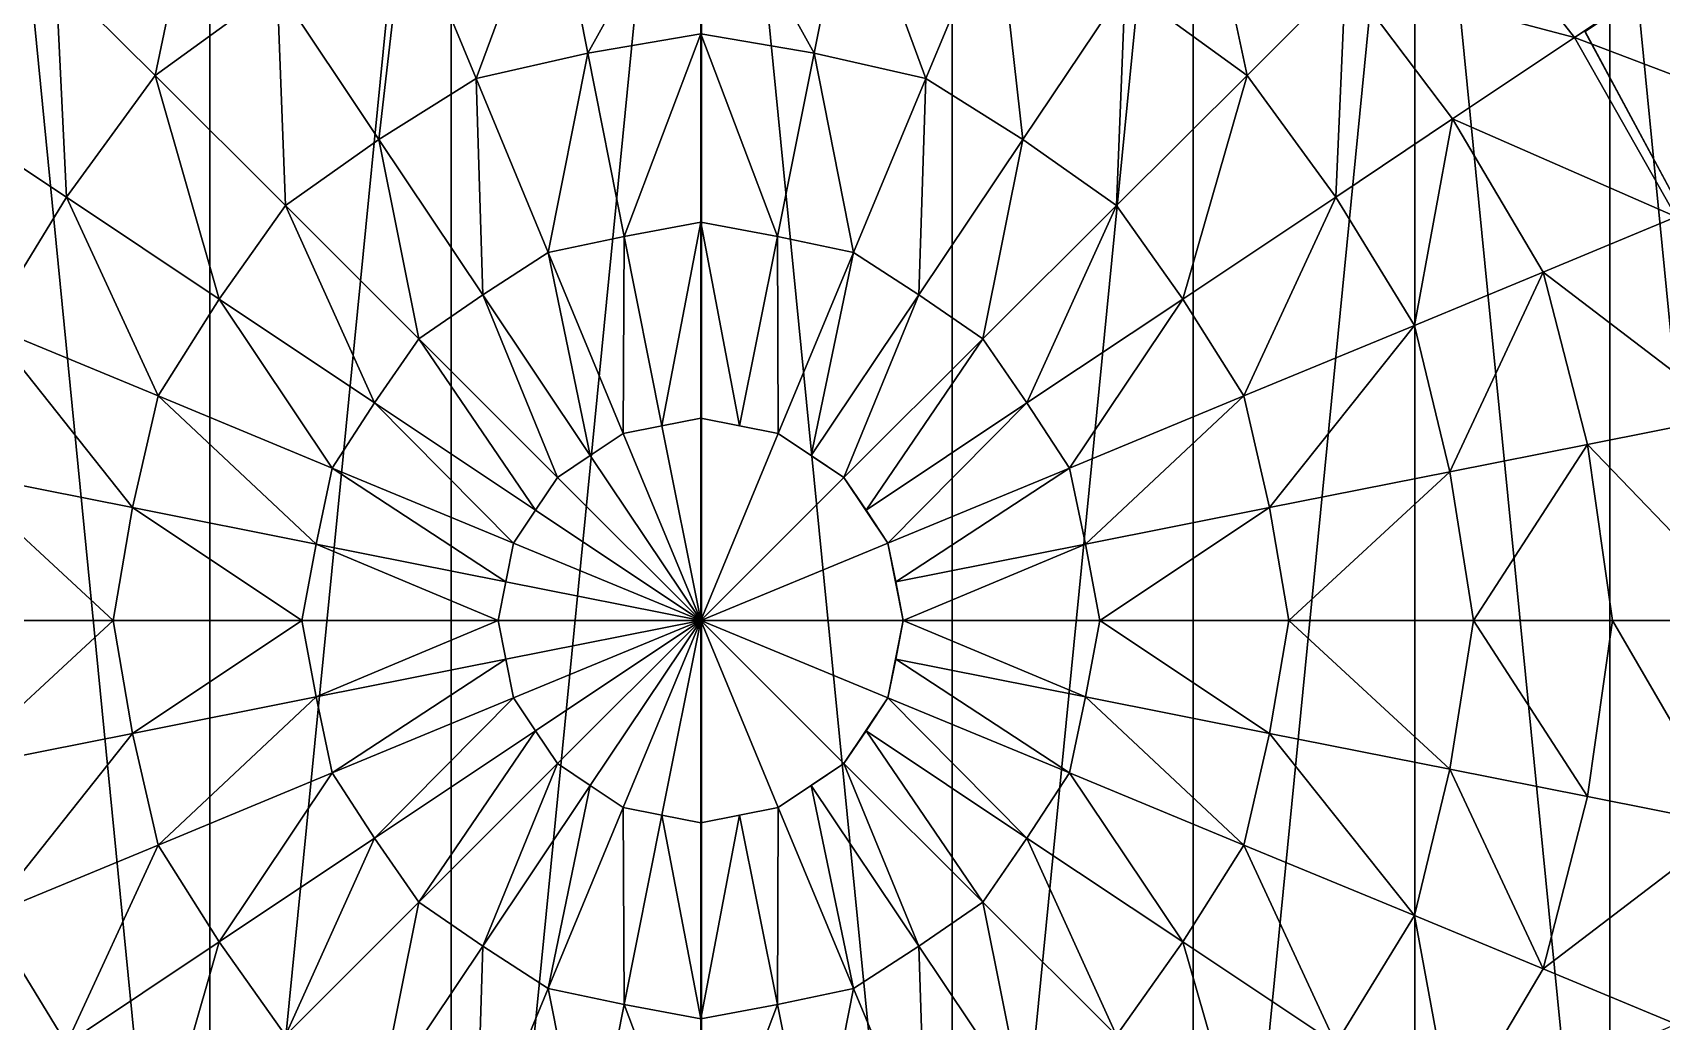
# Model space of a CAD drawing. Extents: x -13.33 to -11.75, y 0.26 to 1.84.
# Drawn here: x -12.6888 to -12.3202, y 0.959 to 1.1827 of the extents above; entities that cross this region are included whole.
import ezdxf

# ---------------------------------------------------------------- set-up
doc = ezdxf.new("R2010")
doc.units = 0
doc.layers.add('Sphere9', color=15, linetype='CONTINUOUS')

msp = doc.modelspace()

# ---------------------------------------------------------------- linework, layer by layer
at = {"layer": 'Sphere9', "color": 0}
for points in [[(-12.594113, 0.765171, -9.490963), (-12.537416, 0.759454, -9.490967), (-12.537416, 1.339854, -9.490968)], [(-12.594113, 1.334137, -9.490963), (-12.594113, 0.765171, -9.490963), (-12.537416, 1.339854, -9.490968)], [(-12.537416, 1.339854, -9.490968), (-12.480721, 0.765171, -9.490972), (-12.480721, 1.334137, -9.490972)], [(-12.537416, 0.759454, -9.490967), (-12.480721, 0.765171, -9.490972), (-12.537416, 1.339854, -9.490968)], [(-12.64868, 0.781558, -9.490958), (-12.594113, 0.765171, -9.490963), (-12.594113, 1.334137, -9.490963)], [(-12.64868, 1.317749, -9.490959), (-12.64868, 0.781558, -9.490958), (-12.594113, 1.334137, -9.490963)], [(-12.480721, 1.334137, -9.490972), (-12.480721, 0.765171, -9.490972), (-12.426154, 1.317749, -9.490975)], [(-12.698859, 1.290804, -9.490954), (-12.64868, 0.781558, -9.490958), (-12.64868, 1.317749, -9.490959)], [(-12.480721, 0.765171, -9.490972), (-12.426154, 0.781558, -9.490975), (-12.426154, 1.317749, -9.490975)], [(-12.426154, 1.317749, -9.490975), (-12.426154, 0.781558, -9.490975), (-12.375975, 1.290804, -9.49098)], [(-12.698859, 0.808504, -9.490954), (-12.64868, 0.781558, -9.490958), (-12.698859, 1.290804, -9.490954)], [(-12.426154, 0.781558, -9.490975), (-12.375975, 0.808503, -9.490979), (-12.375975, 1.290804, -9.49098)], [(-12.375975, 1.290804, -9.49098), (-12.331857, 0.844488, -9.490982), (-12.331857, 1.254819, -9.490983)], [(-12.375975, 0.808503, -9.490979), (-12.331857, 0.844488, -9.490982), (-12.375975, 1.290804, -9.49098)], [(-12.331857, 1.254819, -9.490983), (-12.295835, 0.888545, -9.490984), (-12.295835, 1.210763, -9.490985)], [(-12.331857, 0.844488, -9.490982), (-12.295835, 0.888545, -9.490984), (-12.331857, 1.254819, -9.490983)], [(-12.571213, 1.218805, -2.086139), (-12.53751, 1.224131, -2.091196), (-12.563138, 1.178094, -1.975536)], [(-12.563138, 1.178094, -1.975536), (-12.53751, 1.224131, -2.091196), (-12.537548, 1.182443, -1.980364)], [(-12.537548, 1.182443, -1.980364), (-12.53751, 1.224131, -2.091196), (-12.511961, 1.178094, -1.975532)], [(-12.53751, 1.224131, -2.091196), (-12.503811, 1.218805, -2.086135), (-12.511961, 1.178094, -1.975532)], [(-12.706751, 1.218416, -2.375769), (-12.683522, 1.19532, -2.200011), (-12.735542, 1.181629, -2.367769)], [(-12.683522, 1.19532, -2.200011), (-12.651305, 1.219515, -2.195032), (-12.661087, 1.173041, -2.09119)], [(-12.661087, 1.173041, -2.09119), (-12.651305, 1.219515, -2.195032), (-12.633484, 1.193059, -2.086126)], [(-12.604389, 1.210853, -2.0912), (-12.571213, 1.218805, -2.086139), (-12.588444, 1.172338, -1.980359)], [(-12.588444, 1.172338, -1.980359), (-12.571213, 1.218805, -2.086139), (-12.563138, 1.178094, -1.975536)], [(-12.511961, 1.178094, -1.975532), (-12.503811, 1.218805, -2.086135), (-12.486651, 1.172338, -1.980361)], [(-12.503811, 1.218805, -2.086135), (-12.470631, 1.210853, -2.091196), (-12.486651, 1.172338, -1.980361)], [(-12.441539, 1.19306, -2.086137), (-12.423932, 1.219517, -2.195062), (-12.413934, 1.173041, -2.091202)], [(-12.423932, 1.219517, -2.195062), (-12.391714, 1.195324, -2.200027), (-12.413934, 1.173041, -2.091202)], [(-12.368655, 1.218423, -2.375788), (-12.339866, 1.181638, -2.367772), (-12.391714, 1.195324, -2.200027)], [(-12.368655, 1.218423, -2.375788), (-12.303082, 1.206021, -2.76211), (-12.339866, 1.181638, -2.367772)], [(-12.337502, 1.182995, -8.883369), (-12.315188, 1.141539, -8.883369), (-12.284063, 1.218745, -8.883368)], [(-12.633484, 1.193059, -2.086126), (-12.604389, 1.210853, -2.0912), (-12.610419, 1.158547, -1.975536)], [(-12.610419, 1.158547, -1.975536), (-12.604389, 1.210853, -2.0912), (-12.588444, 1.172338, -1.980359)], [(-12.486651, 1.172338, -1.980361), (-12.470631, 1.210853, -2.091196), (-12.464681, 1.158547, -1.975538)], [(-12.470631, 1.210853, -2.091196), (-12.441539, 1.19306, -2.086137), (-12.464681, 1.158547, -1.975538)], [(-12.337488, 1.182995, -8.992107), (-12.295835, 1.210763, -8.990985), (-12.315175, 1.14154, -8.992107)], [(-12.303082, 1.206021, -2.76211), (-12.27653, 1.157582, -2.771772), (-12.339866, 1.181638, -2.367772)], [(-12.683522, 1.19532, -2.200011), (-12.707764, 1.163164, -2.195023), (-12.735542, 1.181629, -2.367769)], [(-12.707764, 1.163164, -2.195023), (-12.683522, 1.19532, -2.200011), (-12.681145, 1.145489, -2.086133)], [(-12.683522, 1.19532, -2.200011), (-12.661087, 1.173041, -2.09119), (-12.681145, 1.145489, -2.086133)], [(-12.413934, 1.173041, -2.091202), (-12.391714, 1.195324, -2.200027), (-12.393878, 1.145489, -2.086137)], [(-12.393878, 1.145489, -2.086137), (-12.391714, 1.195324, -2.200027), (-12.367476, 1.163168, -2.195059)], [(-12.391714, 1.195324, -2.200027), (-12.339866, 1.181638, -2.367772), (-12.367476, 1.163168, -2.195059)], [(-12.661087, 1.173041, -2.09119), (-12.633484, 1.193059, -2.086126), (-12.631592, 1.143562, -1.980359)], [(-12.633484, 1.193059, -2.086126), (-12.610419, 1.158547, -1.975536), (-12.631592, 1.143562, -1.980359)], [(-12.464681, 1.158547, -1.975538), (-12.441539, 1.19306, -2.086137), (-12.443504, 1.143562, -1.980366)], [(-12.443504, 1.143562, -1.980366), (-12.441539, 1.19306, -2.086137), (-12.413934, 1.173041, -2.091202)], [(-12.563138, 1.178094, -1.975536), (-12.537548, 1.182443, -1.980364), (-12.554912, 1.136607, -1.874255)], [(-12.554912, 1.136607, -1.874255), (-12.537548, 1.182443, -1.980364), (-12.537589, 1.13981, -1.877043)], [(-12.537589, 1.13981, -1.877043), (-12.537548, 1.182443, -1.980364), (-12.52027, 1.136607, -1.874264)], [(-12.537548, 1.182443, -1.980364), (-12.511961, 1.178094, -1.975532), (-12.52027, 1.136607, -1.874264)], [(-12.339866, 1.181638, -2.367772), (-12.316833, 1.141012, -2.375796), (-12.367476, 1.163168, -2.195059)], [(-12.339866, 1.181638, -2.367772), (-12.27653, 1.157582, -2.771772), (-12.316833, 1.141012, -2.375796)], [(-12.337502, 1.182995, -8.883369), (-12.337488, 1.182995, -8.992107), (-12.315188, 1.141539, -8.883369)], [(-12.337488, 1.182995, -8.992107), (-12.315175, 1.14154, -8.992107), (-12.315188, 1.141539, -8.883369)], [(-12.588444, 1.172338, -1.980359), (-12.563138, 1.178094, -1.975536), (-12.57214, 1.13295, -1.877036)], [(-12.57214, 1.13295, -1.877036), (-12.563138, 1.178094, -1.975536), (-12.554912, 1.136607, -1.874255)], [(-12.52027, 1.136607, -1.874264), (-12.511961, 1.178094, -1.975532), (-12.503038, 1.13295, -1.877041)], [(-12.511961, 1.178094, -1.975532), (-12.486651, 1.172338, -1.980361), (-12.503038, 1.13295, -1.877041)], [(-12.681145, 1.145489, -2.086133), (-12.661087, 1.173041, -2.09119), (-12.646606, 1.122428, -1.975536)], [(-12.661087, 1.173041, -2.09119), (-12.631592, 1.143562, -1.980359), (-12.646606, 1.122428, -1.975536)], [(-12.610419, 1.158547, -1.975536), (-12.588444, 1.172338, -1.980359), (-12.586915, 1.123375, -1.874255)], [(-12.588444, 1.172338, -1.980359), (-12.57214, 1.13295, -1.877036), (-12.586915, 1.123375, -1.874255)], [(-12.503038, 1.13295, -1.877041), (-12.486651, 1.172338, -1.980361), (-12.488266, 1.123375, -1.874264)], [(-12.488266, 1.123375, -1.874264), (-12.486651, 1.172338, -1.980361), (-12.464681, 1.158547, -1.975538)], [(-12.443504, 1.143562, -1.980366), (-12.413934, 1.173041, -2.091202), (-12.428493, 1.122428, -1.975543)], [(-12.428493, 1.122428, -1.975543), (-12.413934, 1.173041, -2.091202), (-12.393878, 1.145489, -2.086137)], [(-12.707764, 1.163164, -2.195023), (-12.681145, 1.145489, -2.086133), (-12.698971, 1.11645, -2.091194)], [(-12.393878, 1.145489, -2.086137), (-12.367476, 1.163168, -2.195059), (-12.376049, 1.11645, -2.091204)], [(-12.376049, 1.11645, -2.091204), (-12.367476, 1.163168, -2.195059), (-12.346986, 1.12851, -2.200029)], [(-12.367476, 1.163168, -2.195059), (-12.316833, 1.141012, -2.375796), (-12.346986, 1.12851, -2.200029)], [(-12.631592, 1.143562, -1.980359), (-12.610419, 1.158547, -1.975536), (-12.601431, 1.113416, -1.877036)], [(-12.610419, 1.158547, -1.975536), (-12.586915, 1.123375, -1.874255), (-12.601431, 1.113416, -1.877036)], [(-12.488266, 1.123375, -1.874264), (-12.464681, 1.158547, -1.975538), (-12.473748, 1.113416, -1.877045)], [(-12.473748, 1.113416, -1.877045), (-12.464681, 1.158547, -1.975538), (-12.443504, 1.143562, -1.980366)], [(-12.698971, 1.11645, -2.091194), (-12.681145, 1.145489, -2.086133), (-12.660421, 1.100496, -1.980351)], [(-12.681145, 1.145489, -2.086133), (-12.646606, 1.122428, -1.975536), (-12.660421, 1.100496, -1.980351)], [(-12.646606, 1.122428, -1.975536), (-12.631592, 1.143562, -1.980359), (-12.61141, 1.098927, -1.874251)], [(-12.631592, 1.143562, -1.980359), (-12.601431, 1.113416, -1.877036), (-12.61141, 1.098927, -1.874251)], [(-12.473748, 1.113416, -1.877045), (-12.443504, 1.143562, -1.980366), (-12.463771, 1.098927, -1.874266)], [(-12.463771, 1.098927, -1.874266), (-12.443504, 1.143562, -1.980366), (-12.428493, 1.122428, -1.975543)], [(-12.428493, 1.122428, -1.975543), (-12.393878, 1.145489, -2.086137), (-12.414674, 1.100496, -1.980366)], [(-12.414674, 1.100496, -1.980366), (-12.393878, 1.145489, -2.086137), (-12.376049, 1.11645, -2.091204)], [(-12.554912, 1.136607, -1.874255), (-12.537589, 1.13981, -1.877043), (-12.54639, 1.093746, -1.826165)], [(-12.54639, 1.093746, -1.826165), (-12.537589, 1.13981, -1.877043), (-12.537611, 1.095453, -1.826182)], [(-12.537611, 1.095453, -1.826182), (-12.537589, 1.13981, -1.877043), (-12.528831, 1.093746, -1.826165)], [(-12.537589, 1.13981, -1.877043), (-12.52027, 1.136607, -1.874264), (-12.528831, 1.093746, -1.826165)], [(-12.316833, 1.141012, -2.375796), (-12.30434, 1.09603, -2.367774), (-12.346986, 1.12851, -2.200029)], [(-12.57214, 1.13295, -1.877036), (-12.554912, 1.136607, -1.874255), (-12.555155, 1.091969, -1.826182)], [(-12.555155, 1.091969, -1.826182), (-12.554912, 1.136607, -1.874255), (-12.54639, 1.093746, -1.826165)], [(-12.528831, 1.093746, -1.826165), (-12.52027, 1.136607, -1.874264), (-12.520066, 1.091969, -1.82619)], [(-12.52027, 1.136607, -1.874264), (-12.503038, 1.13295, -1.877041), (-12.520066, 1.091969, -1.82619)], [(-12.586915, 1.123375, -1.874255), (-12.57214, 1.13295, -1.877036), (-12.562611, 1.087039, -1.826165)], [(-12.57214, 1.13295, -1.877036), (-12.555155, 1.091969, -1.826182), (-12.562611, 1.087039, -1.826165)], [(-12.520066, 1.091969, -1.82619), (-12.503038, 1.13295, -1.877041), (-12.51261, 1.087039, -1.826169)], [(-12.51261, 1.087039, -1.826169), (-12.503038, 1.13295, -1.877041), (-12.488266, 1.123375, -1.874264)], [(-12.376049, 1.11645, -2.091204), (-12.346986, 1.12851, -2.200029), (-12.368085, 1.083335, -2.086143)], [(-12.368085, 1.083335, -2.086143), (-12.346986, 1.12851, -2.200029), (-12.336923, 1.089543, -2.195065)], [(-12.346986, 1.12851, -2.200029), (-12.30434, 1.09603, -2.367774), (-12.336923, 1.089543, -2.195065)], [(-12.660421, 1.100496, -1.980351), (-12.646606, 1.122428, -1.975536), (-12.621002, 1.084181, -1.877036)], [(-12.646606, 1.122428, -1.975536), (-12.61141, 1.098927, -1.874251), (-12.621002, 1.084181, -1.877036)], [(-12.601431, 1.113416, -1.877036), (-12.586915, 1.123375, -1.874255), (-12.570027, 1.08205, -1.82618)], [(-12.586915, 1.123375, -1.874255), (-12.562611, 1.087039, -1.826165), (-12.570027, 1.08205, -1.82618)], [(-12.51261, 1.087039, -1.826169), (-12.488266, 1.123375, -1.874264), (-12.505194, 1.08205, -1.826186)], [(-12.505194, 1.08205, -1.826186), (-12.488266, 1.123375, -1.874264), (-12.473748, 1.113416, -1.877045)], [(-12.463771, 1.098927, -1.874266), (-12.428493, 1.122428, -1.975543), (-12.454177, 1.084181, -1.877051)], [(-12.454177, 1.084181, -1.877051), (-12.428493, 1.122428, -1.975543), (-12.414674, 1.100496, -1.980366)], [(-12.706939, 1.083335, -2.086133), (-12.698971, 1.11645, -2.091194), (-12.666191, 1.075236, -1.975526)], [(-12.698971, 1.11645, -2.091194), (-12.660421, 1.100496, -1.980351), (-12.666191, 1.075236, -1.975526)], [(-12.61141, 1.098927, -1.874251), (-12.601431, 1.113416, -1.877036), (-12.575026, 1.074648, -1.826165)], [(-12.601431, 1.113416, -1.877036), (-12.570027, 1.08205, -1.82618), (-12.575026, 1.074648, -1.826165)], [(-12.505194, 1.08205, -1.826186), (-12.473748, 1.113416, -1.877045), (-12.500196, 1.074648, -1.826174)], [(-12.500196, 1.074648, -1.826174), (-12.473748, 1.113416, -1.877045), (-12.463771, 1.098927, -1.874266)], [(-12.414674, 1.100496, -1.980366), (-12.376049, 1.11645, -2.091204), (-12.408909, 1.075236, -1.97554)], [(-12.408909, 1.075236, -1.97554), (-12.376049, 1.11645, -2.091204), (-12.368085, 1.083335, -2.086143)], [(-12.666191, 1.075236, -1.975526), (-12.660421, 1.100496, -1.980351), (-12.624667, 1.066983, -1.874251)], [(-12.660421, 1.100496, -1.980351), (-12.621002, 1.084181, -1.877036), (-12.624667, 1.066983, -1.874251)], [(-12.621002, 1.084181, -1.877036), (-12.61141, 1.098927, -1.874251), (-12.579966, 1.067206, -1.82618)], [(-12.61141, 1.098927, -1.874251), (-12.575026, 1.074648, -1.826165), (-12.579966, 1.067206, -1.82618)], [(-12.500196, 1.074648, -1.826174), (-12.463771, 1.098927, -1.874266), (-12.495255, 1.067206, -1.826186)], [(-12.495255, 1.067206, -1.826186), (-12.463771, 1.098927, -1.874266), (-12.454177, 1.084181, -1.877051)], [(-12.454177, 1.084181, -1.877051), (-12.414674, 1.100496, -1.980366), (-12.450515, 1.066983, -1.874266)], [(-12.450515, 1.066983, -1.874266), (-12.414674, 1.100496, -1.980366), (-12.408909, 1.075236, -1.97554)], [(-12.54639, 1.093746, -1.826165), (-12.537611, 1.095453, -1.826182), (-12.537613, 1.049695, -1.818212)], [(-12.537613, 1.049695, -1.818212), (-12.537611, 1.095453, -1.826182), (-12.520066, 1.091969, -1.82619)], [(-12.537611, 1.095453, -1.826182), (-12.528831, 1.093746, -1.826165), (-12.520066, 1.091969, -1.82619)], [(-12.30434, 1.09603, -2.367774), (-12.298637, 1.049699, -2.375797), (-12.336923, 1.089543, -2.195065)], [(-12.562611, 1.087039, -1.826165), (-12.555155, 1.091969, -1.826182), (-12.537613, 1.049695, -1.818212)], [(-12.555155, 1.091969, -1.826182), (-12.54639, 1.093746, -1.826165), (-12.537613, 1.049695, -1.818212)], [(-12.537613, 1.049695, -1.818212), (-12.520066, 1.091969, -1.82619), (-12.505194, 1.08205, -1.826186)], [(-12.520066, 1.091969, -1.82619), (-12.51261, 1.087039, -1.826169), (-12.505194, 1.08205, -1.826186)], [(-12.368085, 1.083335, -2.086143), (-12.336923, 1.089543, -2.195065), (-12.362746, 1.049698, -2.0912)], [(-12.362746, 1.049698, -2.0912), (-12.336923, 1.089543, -2.195065), (-12.331281, 1.049698, -2.200026)], [(-12.336923, 1.089543, -2.195065), (-12.298637, 1.049699, -2.375797), (-12.331281, 1.049698, -2.200026)], [(-12.624667, 1.066983, -1.874251), (-12.621002, 1.084181, -1.877036), (-12.581745, 1.058457, -1.826165)], [(-12.621002, 1.084181, -1.877036), (-12.579966, 1.067206, -1.82618), (-12.581745, 1.058457, -1.826165)], [(-12.570027, 1.08205, -1.82618), (-12.562611, 1.087039, -1.826165), (-12.537613, 1.049695, -1.818212)], [(-12.495255, 1.067206, -1.826186), (-12.454177, 1.084181, -1.877051), (-12.493476, 1.058457, -1.82617)], [(-12.493476, 1.058457, -1.82617), (-12.454177, 1.084181, -1.877051), (-12.450515, 1.066983, -1.874266)], [(-12.712274, 1.049698, -2.091194), (-12.706939, 1.083335, -2.086133), (-12.670546, 1.049696, -1.980351)], [(-12.706939, 1.083335, -2.086133), (-12.666191, 1.075236, -1.975526), (-12.670546, 1.049696, -1.980351)], [(-12.575026, 1.074648, -1.826165), (-12.570027, 1.08205, -1.82618), (-12.537613, 1.049695, -1.818212)], [(-12.537613, 1.049695, -1.818212), (-12.505194, 1.08205, -1.826186), (-12.495255, 1.067206, -1.826186)], [(-12.505194, 1.08205, -1.826186), (-12.500196, 1.074648, -1.826174), (-12.495255, 1.067206, -1.826186)], [(-12.408909, 1.075236, -1.97554), (-12.368085, 1.083335, -2.086143), (-12.40455, 1.049697, -1.980368)], [(-12.40455, 1.049697, -1.980368), (-12.368085, 1.083335, -2.086143), (-12.362746, 1.049698, -2.0912)], [(-12.670546, 1.049696, -1.980351), (-12.666191, 1.075236, -1.975526), (-12.627874, 1.049695, -1.877036)], [(-12.666191, 1.075236, -1.975526), (-12.624667, 1.066983, -1.874251), (-12.627874, 1.049695, -1.877036)], [(-12.579966, 1.067206, -1.82618), (-12.575026, 1.074648, -1.826165), (-12.537613, 1.049695, -1.818212)], [(-12.450515, 1.066983, -1.874266), (-12.408909, 1.075236, -1.97554), (-12.447305, 1.049695, -1.877051)], [(-12.447305, 1.049695, -1.877051), (-12.408909, 1.075236, -1.97554), (-12.40455, 1.049697, -1.980368)], [(-12.627874, 1.049695, -1.877036), (-12.624667, 1.066983, -1.874251), (-12.583455, 1.049695, -1.826182)], [(-12.624667, 1.066983, -1.874251), (-12.581745, 1.058457, -1.826165), (-12.583455, 1.049695, -1.826182)], [(-12.581745, 1.058457, -1.826165), (-12.579966, 1.067206, -1.82618), (-12.537613, 1.049695, -1.818212)], [(-12.537613, 1.049695, -1.818212), (-12.495255, 1.067206, -1.826186), (-12.491766, 1.049695, -1.826191)], [(-12.495255, 1.067206, -1.826186), (-12.493476, 1.058457, -1.82617), (-12.491766, 1.049695, -1.826191)], [(-12.493476, 1.058457, -1.82617), (-12.450515, 1.066983, -1.874266), (-12.491766, 1.049695, -1.826191)], [(-12.491766, 1.049695, -1.826191), (-12.450515, 1.066983, -1.874266), (-12.447305, 1.049695, -1.877051)], [(-12.583455, 1.049695, -1.826182), (-12.581745, 1.058457, -1.826165), (-12.537613, 1.049695, -1.818212)], [(-12.712274, 1.049698, -2.091194), (-12.670546, 1.049696, -1.980351), (-12.706939, 1.01606, -2.08613)], [(-12.706939, 1.01606, -2.08613), (-12.670546, 1.049696, -1.980351), (-12.666191, 1.024156, -1.975532)], [(-12.670546, 1.049696, -1.980351), (-12.627874, 1.049695, -1.877036), (-12.666191, 1.024156, -1.975532)], [(-12.666191, 1.024156, -1.975532), (-12.627874, 1.049695, -1.877036), (-12.624667, 1.032408, -1.874248)], [(-12.627874, 1.049695, -1.877036), (-12.583455, 1.049695, -1.826182), (-12.624667, 1.032408, -1.874248)], [(-12.624667, 1.032408, -1.874248), (-12.583455, 1.049695, -1.826182), (-12.581745, 1.040933, -1.826165)], [(-12.583455, 1.049695, -1.826182), (-12.537613, 1.049695, -1.818212), (-12.581745, 1.040933, -1.826165)], [(-12.581745, 1.040933, -1.826165), (-12.537613, 1.049695, -1.818212), (-12.579966, 1.032184, -1.826182)], [(-12.579966, 1.032184, -1.826182), (-12.537613, 1.049695, -1.818212), (-12.575026, 1.024742, -1.826165)], [(-12.575026, 1.024742, -1.826165), (-12.537613, 1.049695, -1.818212), (-12.570027, 1.017339, -1.826186)], [(-12.570027, 1.017339, -1.826186), (-12.537613, 1.049695, -1.818212), (-12.562611, 1.01235, -1.826165)], [(-12.562611, 1.01235, -1.826165), (-12.537613, 1.049695, -1.818212), (-12.555155, 1.00742, -1.826182)], [(-12.555155, 1.00742, -1.826182), (-12.537613, 1.049695, -1.818212), (-12.54639, 1.005644, -1.826169)], [(-12.54639, 1.005644, -1.826169), (-12.537613, 1.049695, -1.818212), (-12.537611, 1.003937, -1.826182)], [(-12.537613, 1.049695, -1.818212), (-12.505194, 1.017339, -1.826191), (-12.520066, 1.00742, -1.826191)], [(-12.537613, 1.049695, -1.818212), (-12.495255, 1.032184, -1.826191), (-12.505194, 1.017339, -1.826191)], [(-12.537613, 1.049695, -1.818212), (-12.491766, 1.049695, -1.826191), (-12.495255, 1.032184, -1.826191)], [(-12.537613, 1.049695, -1.818212), (-12.520066, 1.00742, -1.826191), (-12.537611, 1.003937, -1.826182)], [(-12.495255, 1.032184, -1.826191), (-12.491766, 1.049695, -1.826191), (-12.493476, 1.040933, -1.826174)], [(-12.493476, 1.040933, -1.826174), (-12.491766, 1.049695, -1.826191), (-12.450515, 1.032408, -1.874266)], [(-12.491766, 1.049695, -1.826191), (-12.447305, 1.049695, -1.877051), (-12.450515, 1.032408, -1.874266)], [(-12.450515, 1.032408, -1.874266), (-12.447305, 1.049695, -1.877051), (-12.408909, 1.024157, -1.975549)], [(-12.447305, 1.049695, -1.877051), (-12.40455, 1.049697, -1.980368), (-12.408909, 1.024157, -1.975549)], [(-12.408909, 1.024157, -1.975549), (-12.40455, 1.049697, -1.980368), (-12.368085, 1.01606, -2.086139)], [(-12.40455, 1.049697, -1.980368), (-12.362746, 1.049698, -2.0912), (-12.368085, 1.01606, -2.086139)], [(-12.368085, 1.01606, -2.086139), (-12.362746, 1.049698, -2.0912), (-12.336924, 1.009852, -2.195057)], [(-12.362746, 1.049698, -2.0912), (-12.331281, 1.049698, -2.200026), (-12.336924, 1.009852, -2.195057)], [(-12.331281, 1.049698, -2.200026), (-12.304342, 1.003368, -2.367776), (-12.336924, 1.009852, -2.195057)], [(-12.298637, 1.049699, -2.375797), (-12.304342, 1.003368, -2.367776), (-12.331281, 1.049698, -2.200026)], [(-12.624667, 1.032408, -1.874248), (-12.581745, 1.040933, -1.826165), (-12.621002, 1.01521, -1.877036)], [(-12.621002, 1.01521, -1.877036), (-12.581745, 1.040933, -1.826165), (-12.579966, 1.032184, -1.826182)], [(-12.495255, 1.032184, -1.826191), (-12.493476, 1.040933, -1.826174), (-12.454177, 1.01521, -1.877051)], [(-12.493476, 1.040933, -1.826174), (-12.450515, 1.032408, -1.874266), (-12.454177, 1.01521, -1.877051)], [(-12.666191, 1.024156, -1.975532), (-12.624667, 1.032408, -1.874248), (-12.660421, 0.998897, -1.980355)], [(-12.660421, 0.998897, -1.980355), (-12.624667, 1.032408, -1.874248), (-12.621002, 1.01521, -1.877036)], [(-12.621002, 1.01521, -1.877036), (-12.579966, 1.032184, -1.826182), (-12.61141, 1.000464, -1.874251)], [(-12.61141, 1.000464, -1.874251), (-12.579966, 1.032184, -1.826182), (-12.575026, 1.024742, -1.826165)], [(-12.505194, 1.017339, -1.826191), (-12.495255, 1.032184, -1.826191), (-12.500196, 1.024742, -1.82617)], [(-12.500196, 1.024742, -1.82617), (-12.495255, 1.032184, -1.826191), (-12.463771, 1.000464, -1.874266)], [(-12.495255, 1.032184, -1.826191), (-12.454177, 1.01521, -1.877051), (-12.463771, 1.000464, -1.874266)], [(-12.454177, 1.01521, -1.877051), (-12.450515, 1.032408, -1.874266), (-12.414674, 0.998897, -1.980368)], [(-12.450515, 1.032408, -1.874266), (-12.408909, 1.024157, -1.975549), (-12.414674, 0.998897, -1.980368)], [(-12.61141, 1.000464, -1.874251), (-12.575026, 1.024742, -1.826165), (-12.601431, 0.985975, -1.877036)], [(-12.601431, 0.985975, -1.877036), (-12.575026, 1.024742, -1.826165), (-12.570027, 1.017339, -1.826186)], [(-12.505194, 1.017339, -1.826191), (-12.500196, 1.024742, -1.82617), (-12.473748, 0.985975, -1.877047)], [(-12.500196, 1.024742, -1.82617), (-12.463771, 1.000464, -1.874266), (-12.473748, 0.985975, -1.877047)], [(-12.706939, 1.01606, -2.08613), (-12.666191, 1.024156, -1.975532), (-12.698971, 0.982945, -2.0912)], [(-12.698971, 0.982945, -2.0912), (-12.666191, 1.024156, -1.975532), (-12.660421, 0.998897, -1.980355)], [(-12.414674, 0.998897, -1.980368), (-12.408909, 1.024157, -1.975549), (-12.37605, 0.982945, -2.091208)], [(-12.408909, 1.024157, -1.975549), (-12.368085, 1.01606, -2.086139), (-12.37605, 0.982945, -2.091208)], [(-12.660421, 0.998897, -1.980355), (-12.621002, 1.01521, -1.877036), (-12.646606, 0.976965, -1.975532)], [(-12.646606, 0.976965, -1.975532), (-12.621002, 1.01521, -1.877036), (-12.61141, 1.000464, -1.874251)], [(-12.601431, 0.985975, -1.877036), (-12.570027, 1.017339, -1.826186), (-12.586915, 0.976015, -1.874257)], [(-12.586915, 0.976015, -1.874257), (-12.570027, 1.017339, -1.826186), (-12.562611, 1.01235, -1.826165)], [(-12.520066, 1.00742, -1.826191), (-12.505194, 1.017339, -1.826191), (-12.51261, 1.01235, -1.82617)], [(-12.51261, 1.01235, -1.82617), (-12.505194, 1.017339, -1.826191), (-12.488266, 0.976015, -1.874266)], [(-12.505194, 1.017339, -1.826191), (-12.473748, 0.985975, -1.877047), (-12.488266, 0.976015, -1.874266)], [(-12.463771, 1.000464, -1.874266), (-12.454177, 1.01521, -1.877051), (-12.428493, 0.976965, -1.975543)], [(-12.454177, 1.01521, -1.877051), (-12.414674, 0.998897, -1.980368), (-12.428493, 0.976965, -1.975543)], [(-12.37605, 0.982945, -2.091208), (-12.368085, 1.01606, -2.086139), (-12.346989, 0.970885, -2.200022)], [(-12.368085, 1.01606, -2.086139), (-12.336924, 1.009852, -2.195057), (-12.346989, 0.970885, -2.200022)], [(-12.586915, 0.976015, -1.874257), (-12.562611, 1.01235, -1.826165), (-12.572141, 0.96644, -1.877041)], [(-12.572141, 0.96644, -1.877041), (-12.562611, 1.01235, -1.826165), (-12.555155, 1.00742, -1.826182)], [(-12.520066, 1.00742, -1.826191), (-12.51261, 1.01235, -1.82617), (-12.503039, 0.96644, -1.877045)], [(-12.51261, 1.01235, -1.82617), (-12.488266, 0.976015, -1.874266), (-12.503039, 0.96644, -1.877045)], [(-12.572141, 0.96644, -1.877041), (-12.555155, 1.00742, -1.826182), (-12.554912, 0.962784, -1.874257)], [(-12.555155, 1.00742, -1.826182), (-12.54639, 1.005644, -1.826169), (-12.554912, 0.962784, -1.874257)], [(-12.537611, 1.003937, -1.826182), (-12.520066, 1.00742, -1.826191), (-12.528831, 1.005644, -1.82617)], [(-12.528831, 1.005644, -1.82617), (-12.520066, 1.00742, -1.826191), (-12.52027, 0.962784, -1.874262)], [(-12.52027, 0.962784, -1.874262), (-12.520066, 1.00742, -1.826191), (-12.503039, 0.96644, -1.877045)], [(-12.336924, 1.009852, -2.195057), (-12.304342, 1.003368, -2.367776), (-12.346989, 0.970885, -2.200022)], [(-12.554912, 0.962784, -1.874257), (-12.54639, 1.005644, -1.826169), (-12.53759, 0.959581, -1.877045)], [(-12.54639, 1.005644, -1.826169), (-12.537611, 1.003937, -1.826182), (-12.53759, 0.959581, -1.877045)], [(-12.537611, 1.003937, -1.826182), (-12.528831, 1.005644, -1.82617), (-12.53759, 0.959581, -1.877045)], [(-12.53759, 0.959581, -1.877045), (-12.528831, 1.005644, -1.82617), (-12.52027, 0.962784, -1.874262)], [(-12.304342, 1.003368, -2.367776), (-12.316838, 0.958385, -2.375797), (-12.346989, 0.970885, -2.200022)], [(-12.646606, 0.976965, -1.975532), (-12.61141, 1.000464, -1.874251), (-12.631592, 0.955831, -1.980351)], [(-12.631592, 0.955831, -1.980351), (-12.61141, 1.000464, -1.874251), (-12.601431, 0.985975, -1.877036)], [(-12.473748, 0.985975, -1.877047), (-12.463771, 1.000464, -1.874266), (-12.443504, 0.955831, -1.980368)], [(-12.463771, 1.000464, -1.874266), (-12.428493, 0.976965, -1.975543), (-12.443504, 0.955831, -1.980368)], [(-12.698971, 0.982945, -2.0912), (-12.660421, 0.998897, -1.980355), (-12.681145, 0.953906, -2.086132)], [(-12.681145, 0.953906, -2.086132), (-12.660421, 0.998897, -1.980355), (-12.646606, 0.976965, -1.975532)], [(-12.428493, 0.976965, -1.975543), (-12.414674, 0.998897, -1.980368), (-12.393879, 0.953906, -2.086132)], [(-12.414674, 0.998897, -1.980368), (-12.37605, 0.982945, -2.091208), (-12.393879, 0.953906, -2.086132)], [(-12.631592, 0.955831, -1.980351), (-12.601431, 0.985975, -1.877036), (-12.610419, 0.940846, -1.975534)], [(-12.610419, 0.940846, -1.975534), (-12.601431, 0.985975, -1.877036), (-12.586915, 0.976015, -1.874257)], [(-12.488266, 0.976015, -1.874266), (-12.473748, 0.985975, -1.877047), (-12.464681, 0.940846, -1.975543)], [(-12.473748, 0.985975, -1.877047), (-12.443504, 0.955831, -1.980368), (-12.464681, 0.940846, -1.975543)], [(-12.707767, 0.936223, -2.195027), (-12.698971, 0.982945, -2.0912), (-12.681145, 0.953906, -2.086132)], [(-12.393879, 0.953906, -2.086132), (-12.37605, 0.982945, -2.091208), (-12.367479, 0.936227, -2.195054)], [(-12.37605, 0.982945, -2.091208), (-12.346989, 0.970885, -2.200022), (-12.367479, 0.936227, -2.195054)], [(-12.681145, 0.953906, -2.086132), (-12.646606, 0.976965, -1.975532), (-12.661087, 0.926354, -2.091192)], [(-12.661087, 0.926354, -2.091192), (-12.646606, 0.976965, -1.975532), (-12.631592, 0.955831, -1.980351)], [(-12.443504, 0.955831, -1.980368), (-12.428493, 0.976965, -1.975543), (-12.413934, 0.926354, -2.091204)], [(-12.428493, 0.976965, -1.975543), (-12.393879, 0.953906, -2.086132), (-12.413934, 0.926354, -2.091204)], [(-12.610419, 0.940846, -1.975534), (-12.586915, 0.976015, -1.874257), (-12.588444, 0.927055, -1.980361)], [(-12.588444, 0.927055, -1.980361), (-12.586915, 0.976015, -1.874257), (-12.572141, 0.96644, -1.877041)], [(-12.503039, 0.96644, -1.877045), (-12.488266, 0.976015, -1.874266), (-12.486651, 0.927055, -1.980366)], [(-12.488266, 0.976015, -1.874266), (-12.464681, 0.940846, -1.975543), (-12.486651, 0.927055, -1.980366)], [(-12.346989, 0.970885, -2.200022), (-12.316838, 0.958385, -2.375797), (-12.367479, 0.936227, -2.195054)], [(-12.588444, 0.927055, -1.980361), (-12.572141, 0.96644, -1.877041), (-12.563138, 0.921299, -1.975534)], [(-12.572141, 0.96644, -1.877041), (-12.554912, 0.962784, -1.874257), (-12.563138, 0.921299, -1.975534)], [(-12.52027, 0.962784, -1.874262), (-12.503039, 0.96644, -1.877045), (-12.511961, 0.921299, -1.97554)], [(-12.511961, 0.921299, -1.97554), (-12.503039, 0.96644, -1.877045), (-12.486651, 0.927055, -1.980366)], [(-12.563138, 0.921299, -1.975534), (-12.554912, 0.962784, -1.874257), (-12.537548, 0.91695, -1.980366)], [(-12.554912, 0.962784, -1.874257), (-12.53759, 0.959581, -1.877045), (-12.537548, 0.91695, -1.980366)], [(-12.53759, 0.959581, -1.877045), (-12.52027, 0.962784, -1.874262), (-12.537548, 0.91695, -1.980366)], [(-12.537548, 0.91695, -1.980366), (-12.52027, 0.962784, -1.874262), (-12.511961, 0.921299, -1.97554)]]:
    msp.add_3dface(points, dxfattribs=at)

doc.saveas('drawing.dxf')
